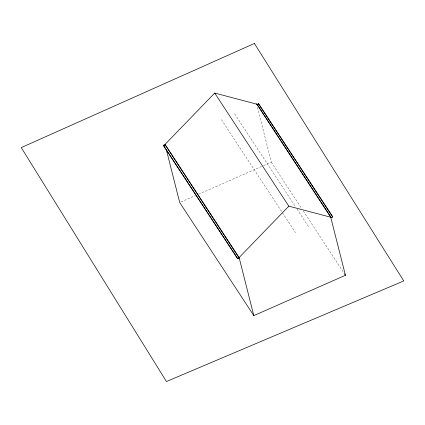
<?xml version="1.0" encoding="UTF-8"?>
<svg xmlns="http://www.w3.org/2000/svg" width="425" height="425" viewBox="0 0 425 425"><rect width="100%" height="100%" fill="white"/><g stroke="black" fill="none" stroke-linecap="round" stroke-linejoin="round"><path stroke-width="0.32" stroke-dasharray="2.12 1.59" d="M180.923 201.987L195.484 195.58M198.523 194.246L262.847 165.936M263.452 165.67L271.341 162.201L257.295 106.686M271.341 162.201L301.851 208.765M303.307 210.986L344.717 274.183M234.611 113.831L295.635 206.964M297.086 209.185L308.709 226.923M221.43 119.627L282.094 212.208M282.455 212.766L295.534 232.725"/><path stroke-width="0.64" d="M256.647 104.13L214.71 93.054L165.017 144.452L239.105 257.582A0.962 0.669 -33.2 0 1 238.367 258.618A0.962 0.669 -33.2 0 1 237.363 258.294L163.258 145.201L237.538 258.384A0.823 0.574 -33.2 0 0 238.988 257.794L165.001 144.489A0.962 0.669 -33.2 0 1 164.268 145.525A0.962 0.669 -33.2 0 1 163.258 145.201M239.105 257.582L288.809 206.146L330.751 217.228L256.817 104.019L330.979 217.265A0.823 0.574 -33.2 0 0 332.424 216.676L258.32 103.408L332.541 216.463A0.962 0.669 -33.2 0 1 331.808 217.499A0.962 0.669 -33.2 0 1 330.799 217.175L330.916 217.111M166.308 149.558L179.706 202.523L253.81 315.616L345.44 275.294L330.714 217.175M344.717 274.183L345.44 275.294M214.71 93.054L288.809 206.146M256.817 104.019L256.875 104.173A0.823 0.574 -33.2 0 0 258.326 103.583L258.32 103.408M163.375 145.137L163.439 145.292A0.823 0.574 -33.2 0 0 164.884 144.702L164.879 144.527M239.116 257.55L253.81 315.616M258.442 103.371A0.962 0.669 -33.2 0 1 257.704 104.407A0.962 0.669 -33.2 0 1 256.7 104.082M254.41 43.472L21.25 147.597L166.441 381.528L403.75 280.93L254.41 43.472"/></g></svg>
